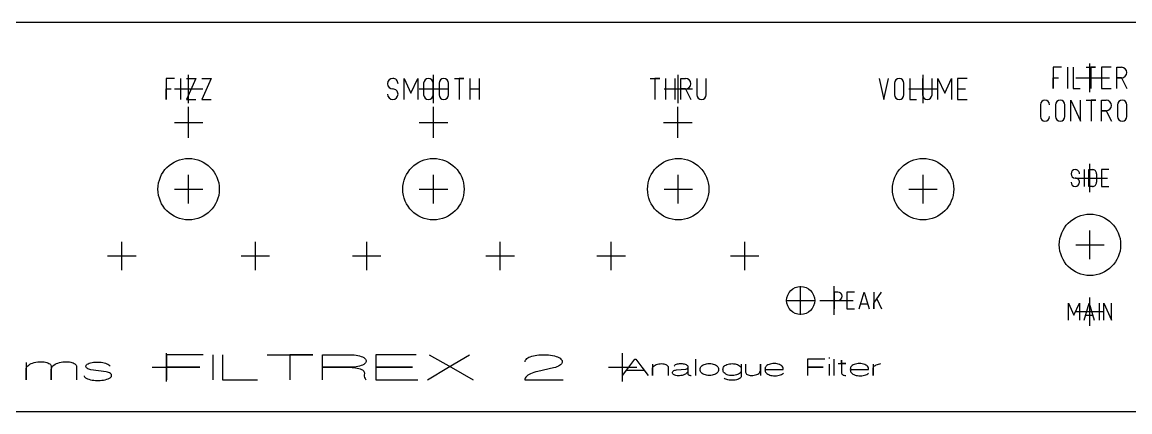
# Model space of a CAD drawing. Header units: inches. Extents: x -0.1 to 19, y -0.1 to 1.8.
# Drawn here: x 4.652 to 9.629, y 0 to 1.75 of the extents above; entities that cross this region are included whole.
import ezdxf

# ---------------------------------------------------------------- set-up
doc = ezdxf.new("R2010")
doc.units = ezdxf.units.IN
doc.header["$MEASUREMENT"] = 0
for name, color, linetype in [('Contour', 7, 'CONTINUOUS'), ('Engraving', 7, 'CONTINUOUS'), ('Reference_points', 1, 'CONTINUOUS')]:
    doc.layers.add(name, color=color, linetype=linetype)

msp = doc.modelspace()

# ---------------------------------------------------------------- linework, layer by layer
at = {"layer": 'Contour', "color": 7, "linetype": 'CONTINUOUS'}
for p, q in [((0.03941, 1.75), (18.96059, 1.75)), ((18.96059, 0), (0.03941, 0))]:
    msp.add_line(p, q, dxfattribs=at)
for centre, radius in [((5.4, 1), 0.1378), ((6.5, 1), 0.1378), ((7.6, 1), 0.1378), ((8.7, 1), 0.1378), ((9.45, 0.75), 0.1378), ((8.15, 0.5), 0.06299)]:
    msp.add_circle(centre, radius, dxfattribs=at)
at = {"layer": 'Engraving', "color": 142, "linetype": 'CONTINUOUS'}
for p, q in [((9.32244, 1.54724), (9.28465, 1.54724)), ((9.28465, 1.54724), (9.28465, 1.45276)), ((9.34921, 1.54724), (9.34921, 1.45276)), ((9.3752, 1.54724), (9.3752, 1.45276)), ((9.43268, 1.54724), (9.4752, 1.54724)), ((9.4752, 1.54724), (9.45394, 1.54724)), ((9.45394, 1.54724), (9.45394, 1.45276)), ((9.54449, 1.54724), (9.50197, 1.54724)), ((9.50197, 1.54724), (9.50197, 1.45276)), ((9.57047, 1.45276), (9.57047, 1.54724)), ((9.57047, 1.54724), (9.59173, 1.54724)), ((9.28465, 1.45276), (9.28465, 1.5)), ((9.28465, 1.5), (9.30827, 1.5)), ((9.50197, 1.5), (9.5374, 1.5)), ((9.59173, 1.5), (9.57047, 1.5)), ((9.57047, 1.5), (9.59173, 1.5)), ((9.59173, 1.5), (9.61535, 1.45276)), ((9.3752, 1.45276), (9.40591, 1.45276)), ((9.50197, 1.45276), (9.54449, 1.45276)), ((9.36417, 1.3052), (9.36417, 1.39969)), ((9.36417, 1.39969), (9.40669, 1.3052)), ((9.40669, 1.3052), (9.40669, 1.39969)), ((9.43346, 1.39969), (9.47598, 1.39969)), ((9.47598, 1.39969), (9.45472, 1.39969)), ((9.45472, 1.39969), (9.45472, 1.3052)), ((9.50197, 1.3052), (9.50197, 1.39969)), ((9.50197, 1.39969), (9.52323, 1.39969)), ((9.22717, 1.37921), (9.22717, 1.32567)), ((9.29488, 1.37843), (9.29488, 1.32646)), ((9.3374, 1.32646), (9.3374, 1.37843)), ((9.52323, 1.35244), (9.50197, 1.35244)), ((9.50197, 1.35244), (9.52323, 1.35244)), ((9.52323, 1.35244), (9.54685, 1.3052)), ((9.57362, 1.37843), (9.57362, 1.32646)), ((9.61614, 1.32646), (9.61614, 1.37843)), ((9.42417, 1.0878), (9.42417, 1.0122)), ((9.44559, 1.0122), (9.44559, 1.0878)), ((9.44559, 1.0878), (9.46071, 1.0878)), ((9.47961, 1.0689), (9.47961, 1.0311)), ((9.53504, 1.0878), (9.50102, 1.0878)), ((9.50102, 1.0878), (9.50102, 1.0122)), ((9.50102, 1.05), (9.52937, 1.05)), ((9.46071, 1.0122), (9.44559, 1.0122)), ((9.50102, 1.0122), (9.53504, 1.0122)), ((9.35362, 0.4122), (9.35362, 0.4878)), ((9.35362, 0.4878), (9.37819, 0.43488)), ((9.37819, 0.43488), (9.40276, 0.4878)), ((9.40276, 0.4878), (9.40276, 0.4122)), ((9.42417, 0.4122), (9.44685, 0.4878)), ((9.44685, 0.4878), (9.46953, 0.4122)), ((9.49094, 0.4878), (9.49094, 0.4122)), ((9.51236, 0.4122), (9.51236, 0.4878)), ((9.51236, 0.4878), (9.54638, 0.4122)), ((9.54638, 0.4122), (9.54638, 0.4878)), ((9.43173, 0.43488), (9.46197, 0.43488)), ((5.46535, 0.25669), (5.3, 0.25669)), ((5.3, 0.25669), (5.3, 0.2)), ((5.50866, 0.25669), (5.50866, 0.2)), ((5.55197, 0.25669), (5.55197, 0.2)), ((5.75276, 0.25669), (5.95748, 0.25669)), ((5.95748, 0.25669), (5.85512, 0.25669)), ((5.85512, 0.25669), (5.85512, 0.2)), ((6.00079, 0.2), (6.00079, 0.25669)), ((6.00079, 0.25669), (6.12677, 0.25669)), ((6.12677, 0.25669), (6.13565, 0.25647)), ((6.13565, 0.25647), (6.1444, 0.2558)), ((6.1444, 0.2558), (6.15286, 0.2547)), ((6.15286, 0.2547), (6.16091, 0.25319)), ((6.16091, 0.25319), (6.16843, 0.25128)), ((6.16843, 0.25128), (6.17528, 0.24901)), ((6.17528, 0.24901), (6.18137, 0.24642)), ((6.42205, 0.25669), (6.24094, 0.25669)), ((6.24094, 0.25669), (6.24094, 0.2)), ((6.4811, 0.25669), (6.57953, 0.2)), ((6.56772, 0.2), (6.6622, 0.25669)), ((6.93514, 0.24752), (6.94174, 0.24987)), ((6.94174, 0.24987), (6.94896, 0.25192)), ((6.94896, 0.25192), (6.95671, 0.25362)), ((6.95671, 0.25362), (6.96488, 0.25497)), ((6.96488, 0.25497), (6.97339, 0.25593)), ((6.97339, 0.25593), (6.98211, 0.25651)), ((6.98211, 0.25651), (6.99094, 0.25669)), ((6.99094, 0.25669), (6.99882, 0.25669)), ((6.99882, 0.25669), (7.00822, 0.2565)), ((7.00822, 0.2565), (7.0175, 0.25585)), ((7.0175, 0.25585), (7.02653, 0.25478)), ((7.02653, 0.25478), (7.03517, 0.25328)), ((7.03517, 0.25328), (7.04331, 0.25139)), ((7.04331, 0.25139), (7.05084, 0.24912)), ((7.05084, 0.24912), (7.05763, 0.24651)), ((5.3, 0.2), (5.44961, 0.2)), ((5.44961, 0.2), (5.3, 0.2)), ((5.3, 0.2), (5.3, 0.14331)), ((5.50866, 0.2), (5.50866, 0.14331)), ((5.55197, 0.2), (5.55197, 0.14331)), ((5.85512, 0.2), (5.85512, 0.14331)), ((6.00079, 0.14331), (6.00079, 0.2)), ((6.12677, 0.2), (6.00079, 0.2)), ((6.00079, 0.2), (6.12677, 0.2)), ((6.13565, 0.20022), (6.12677, 0.2)), ((6.12677, 0.2), (6.13483, 0.1998)), ((6.13483, 0.1998), (6.14275, 0.19918)), ((6.1444, 0.20089), (6.13565, 0.20022)), ((6.14275, 0.19918), (6.15042, 0.19817)), ((6.15286, 0.20199), (6.1444, 0.20089)), ((6.16091, 0.20351), (6.15286, 0.20199)), ((6.16843, 0.20541), (6.16091, 0.20351)), ((6.17528, 0.20768), (6.16843, 0.20541)), ((6.18137, 0.21028), (6.17528, 0.20768)), ((6.18137, 0.24642), (6.18661, 0.24354)), ((6.18661, 0.21316), (6.18137, 0.21028)), ((6.18661, 0.24354), (6.19089, 0.24042)), ((6.19089, 0.21628), (6.18661, 0.21316)), ((6.19089, 0.24042), (6.19417, 0.23711)), ((6.19417, 0.21959), (6.19089, 0.21628)), ((6.19417, 0.23711), (6.19638, 0.23366)), ((6.19638, 0.22303), (6.19417, 0.21959)), ((6.19638, 0.23366), (6.1975, 0.23013)), ((6.1975, 0.22657), (6.19638, 0.22303)), ((6.1975, 0.23013), (6.1975, 0.22657)), ((6.24094, 0.2), (6.4063, 0.2)), ((6.4063, 0.2), (6.24094, 0.2)), ((6.24094, 0.2), (6.24094, 0.14331)), ((6.47323, 0.14331), (6.56772, 0.2)), ((6.57953, 0.2), (6.67795, 0.14331)), ((6.9122, 0.2252), (6.91266, 0.22873)), ((6.91266, 0.22873), (6.9141, 0.23222)), ((6.9141, 0.23222), (6.91652, 0.23562)), ((6.91652, 0.23562), (6.91988, 0.23889)), ((6.91988, 0.23889), (6.92415, 0.24199)), ((6.92415, 0.24199), (6.92925, 0.24488)), ((6.92925, 0.24488), (6.93514, 0.24752)), ((7.04794, 0.19976), (7.04016, 0.19764)), ((7.05504, 0.20224), (7.04794, 0.19976)), ((7.06135, 0.20503), (7.05504, 0.20224)), ((7.05763, 0.24651), (7.06362, 0.2436)), ((7.0668, 0.2081), (7.06135, 0.20503)), ((7.06362, 0.2436), (7.06869, 0.24043)), ((7.07129, 0.21141), (7.0668, 0.2081)), ((7.06869, 0.24043), (7.0728, 0.23704)), ((7.07478, 0.21491), (7.07129, 0.21141)), ((7.0728, 0.23704), (7.07587, 0.23348)), ((7.07721, 0.21855), (7.07478, 0.21491)), ((7.07587, 0.23348), (7.07787, 0.2298)), ((7.07854, 0.22228), (7.07721, 0.21855)), ((7.07787, 0.2298), (7.07876, 0.22605)), ((7.07876, 0.22605), (7.07854, 0.22228)), ((6.15042, 0.19817), (6.1577, 0.19677)), ((6.1577, 0.19677), (6.16448, 0.19502)), ((6.16448, 0.19502), (6.17064, 0.19293)), ((6.17064, 0.19293), (6.17609, 0.19055)), ((6.17609, 0.19055), (6.18073, 0.18791)), ((6.18073, 0.18791), (6.18449, 0.18505)), ((6.18449, 0.18505), (6.18732, 0.18203)), ((6.18732, 0.18203), (6.18915, 0.17888)), ((6.18976, 0.17244), (6.18892, 0.16658)), ((6.18892, 0.16658), (6.1891, 0.1607)), ((6.1891, 0.1607), (6.19028, 0.15485)), ((6.18915, 0.17888), (6.18997, 0.17567)), ((6.18997, 0.17567), (6.18976, 0.17244)), ((6.19028, 0.15485), (6.19248, 0.14904)), ((6.91259, 0.15188), (6.91089, 0.14762)), ((6.91532, 0.15605), (6.91259, 0.15188)), ((6.91906, 0.1601), (6.91532, 0.15605)), ((6.92377, 0.16399), (6.91906, 0.1601)), ((6.9294, 0.16767), (6.92377, 0.16399)), ((6.93591, 0.17111), (6.9294, 0.16767)), ((6.94322, 0.17428), (6.93591, 0.17111)), ((6.95128, 0.17715), (6.94322, 0.17428)), ((6.95999, 0.1797), (6.95128, 0.17715)), ((6.96929, 0.18189), (6.95999, 0.1797)), ((7.04016, 0.19764), (6.96929, 0.18189)), ((5.55197, 0.14331), (5.70945, 0.14331)), ((6.19248, 0.14904), (6.19567, 0.14331)), ((6.24094, 0.14331), (6.42992, 0.14331)), ((6.91089, 0.14762), (6.91024, 0.14331)), ((6.91024, 0.14331), (7.08346, 0.14331))]:
    msp.add_line(p, q, dxfattribs=at)
at = {"layer": 'Engraving', "color": 7, "linetype": 'CONTINUOUS'}
for p, q in [((5.33622, 1.49724), (5.29843, 1.49724)), ((5.29843, 1.49724), (5.29843, 1.40276)), ((5.36299, 1.49724), (5.36299, 1.40276)), ((5.38976, 1.49724), (5.43228, 1.49724)), ((5.43228, 1.49724), (5.38976, 1.40276)), ((5.45906, 1.49724), (5.50157, 1.49724)), ((5.50157, 1.49724), (5.45906, 1.40276)), ((6.36772, 1.40276), (6.36772, 1.49724)), ((6.36772, 1.49724), (6.39843, 1.4311)), ((6.39843, 1.4311), (6.42913, 1.49724)), ((6.42913, 1.49724), (6.42913, 1.40276)), ((6.59449, 1.49724), (6.63701, 1.49724)), ((6.63701, 1.49724), (6.61575, 1.49724)), ((6.61575, 1.49724), (6.61575, 1.40276)), ((6.66378, 1.49724), (6.66378, 1.40276)), ((6.7063, 1.40276), (6.7063, 1.49724)), ((7.47402, 1.49724), (7.51654, 1.49724)), ((7.51654, 1.49724), (7.49528, 1.49724)), ((7.49528, 1.49724), (7.49528, 1.40276)), ((7.54331, 1.49724), (7.54331, 1.40276)), ((7.58583, 1.40276), (7.58583, 1.49724)), ((7.61181, 1.40276), (7.61181, 1.49724)), ((7.61181, 1.49724), (7.63307, 1.49724)), ((7.68346, 1.49724), (7.68346, 1.42402)), ((7.72598, 1.42402), (7.72598, 1.49724)), ((8.50236, 1.49724), (8.52362, 1.40276)), ((8.52362, 1.40276), (8.54488, 1.49724)), ((8.64016, 1.49724), (8.64016, 1.40276)), ((8.69764, 1.49724), (8.69764, 1.42402)), ((8.74016, 1.42402), (8.74016, 1.49724)), ((8.76693, 1.40276), (8.76693, 1.49724)), ((8.76693, 1.49724), (8.79764, 1.4311)), ((8.79764, 1.4311), (8.82835, 1.49724)), ((8.82835, 1.49724), (8.82835, 1.40276)), ((8.89764, 1.49724), (8.85512, 1.49724)), ((8.85512, 1.49724), (8.85512, 1.40276)), ((5.29843, 1.40276), (5.29843, 1.45)), ((5.29843, 1.45), (5.32205, 1.45)), ((6.45591, 1.47598), (6.45591, 1.42402)), ((6.49843, 1.42402), (6.49843, 1.47598)), ((6.5252, 1.47598), (6.5252, 1.42402)), ((6.56772, 1.42402), (6.56772, 1.47598)), ((6.66378, 1.45), (6.7063, 1.45)), ((7.54331, 1.45), (7.58583, 1.45)), ((7.63307, 1.45), (7.61181, 1.45)), ((7.61181, 1.45), (7.63307, 1.45)), ((7.63307, 1.45), (7.65669, 1.40276)), ((8.57165, 1.47598), (8.57165, 1.42402)), ((8.61417, 1.42402), (8.61417, 1.47598)), ((8.85512, 1.45), (8.89055, 1.45)), ((5.38976, 1.40276), (5.43228, 1.40276)), ((5.45906, 1.40276), (5.50157, 1.40276)), ((8.64016, 1.40276), (8.67087, 1.40276)), ((8.85512, 1.40276), (8.89764, 1.40276)), ((5.4, 1.23055), (5.4, 1.36945)), ((6.5, 1.23055), (6.5, 1.36945)), ((7.59843, 1.23055), (7.59843, 1.36945)), ((5.06693, 0.7), (5.13307, 0.7)), ((5.66693, 0.7), (5.73307, 0.7)), ((5.7, 0.66693), (5.7, 0.73307)), ((6.16693, 0.7), (6.23307, 0.7)), ((6.76693, 0.7), (6.83307, 0.7)), ((6.8, 0.66693), (6.8, 0.73307)), ((7.26535, 0.7), (7.3315, 0.7)), ((7.86535, 0.7), (7.9315, 0.7)), ((7.89843, 0.66693), (7.89843, 0.73307)), ((8.31701, 0.5378), (8.3, 0.5378)), ((8.3, 0.5378), (8.3, 0.4622)), ((8.3, 0.5), (8.31701, 0.5)), ((8.39134, 0.5378), (8.35732, 0.5378)), ((8.35732, 0.5378), (8.35732, 0.4622)), ((8.35732, 0.5), (8.38567, 0.5)), ((8.41276, 0.4622), (8.43543, 0.5378)), ((8.43543, 0.5378), (8.45811, 0.4622)), ((8.47953, 0.5378), (8.47953, 0.4622)), ((8.47953, 0.48866), (8.51354, 0.5378)), ((8.49276, 0.50756), (8.51354, 0.4622)), ((8.35732, 0.4622), (8.39134, 0.4622)), ((8.42031, 0.48488), (8.45055, 0.48488)), ((8.47953, 0.4622), (8.47953, 0.48866)), ((7.35, 0.16315), (7.37764, 0.2)), ((7.37764, 0.2), (7.40528, 0.23685)), ((7.40528, 0.23685), (7.40896, 0.23685)), ((7.40896, 0.23685), (7.4366, 0.2)), ((7.4366, 0.2), (7.46424, 0.16315)), ((7.4845, 0.21433), (7.4845, 0.16315)), ((7.48497, 0.19739), (7.48644, 0.20083)), ((7.48644, 0.20083), (7.48886, 0.2041)), ((7.48886, 0.2041), (7.49218, 0.20712)), ((7.49218, 0.20712), (7.49631, 0.20982)), ((7.49631, 0.20982), (7.50116, 0.21211)), ((7.50116, 0.21211), (7.5066, 0.21396)), ((7.5066, 0.21396), (7.51249, 0.2153)), ((7.51249, 0.2153), (7.51869, 0.21612)), ((7.51869, 0.21612), (7.52504, 0.21638)), ((7.52504, 0.21638), (7.53017, 0.21614)), ((7.53017, 0.21614), (7.53514, 0.21541)), ((7.53514, 0.21541), (7.53981, 0.21421)), ((7.53981, 0.21421), (7.54403, 0.21257)), ((7.54403, 0.21257), (7.54767, 0.21055)), ((7.54767, 0.21055), (7.55062, 0.20821)), ((7.55062, 0.20821), (7.55278, 0.20561)), ((7.55278, 0.20561), (7.5541, 0.20285)), ((7.5541, 0.20285), (7.55452, 0.2)), ((7.55452, 0.2), (7.55452, 0.16315)), ((7.58124, 0.20461), (7.58264, 0.2073)), ((7.58264, 0.2073), (7.58495, 0.20979)), ((7.58495, 0.20979), (7.58808, 0.21198)), ((7.58808, 0.21198), (7.59192, 0.2138)), ((7.59192, 0.2138), (7.59632, 0.21517)), ((7.59632, 0.21517), (7.60111, 0.21604)), ((7.60111, 0.21604), (7.60611, 0.21638)), ((7.60611, 0.21638), (7.61717, 0.21638)), ((7.61717, 0.21638), (7.62221, 0.21612)), ((7.62221, 0.21612), (7.62706, 0.21531)), ((7.62706, 0.21531), (7.63153, 0.21399)), ((7.63153, 0.21399), (7.63545, 0.2122)), ((7.63545, 0.2122), (7.63866, 0.21003)), ((7.63866, 0.21003), (7.64103, 0.20754)), ((7.64103, 0.20754), (7.64249, 0.20485)), ((7.64249, 0.20485), (7.64296, 0.20205)), ((7.64296, 0.20205), (7.64296, 0.18157)), ((7.67797, 0.23685), (7.67797, 0.2)), ((7.67797, 0.2), (7.67797, 0.16315)), ((7.70008, 0.19846), (7.7017, 0.20178)), ((7.7017, 0.20178), (7.70422, 0.20492)), ((7.70422, 0.20492), (7.70758, 0.20781)), ((7.70758, 0.20781), (7.71168, 0.21038)), ((7.71168, 0.21038), (7.71645, 0.21257)), ((7.71645, 0.21257), (7.72177, 0.21433)), ((7.72177, 0.21433), (7.7275, 0.21561)), ((7.7275, 0.21561), (7.73353, 0.2164)), ((7.73353, 0.2164), (7.73969, 0.21666)), ((7.73969, 0.21666), (7.74586, 0.2164)), ((7.74586, 0.2164), (7.75188, 0.21561)), ((7.75188, 0.21561), (7.75762, 0.21433)), ((7.75762, 0.21433), (7.76293, 0.21257)), ((7.76293, 0.21257), (7.7677, 0.21038)), ((7.7677, 0.21038), (7.77181, 0.20781)), ((7.77181, 0.20781), (7.77516, 0.20492)), ((7.77516, 0.20492), (7.77768, 0.20178)), ((7.77768, 0.20178), (7.77931, 0.19846)), ((7.80234, 0.19795), (7.80396, 0.20133)), ((7.80396, 0.20133), (7.8065, 0.20453)), ((7.8065, 0.20453), (7.8099, 0.20747)), ((7.8099, 0.20747), (7.81408, 0.21008)), ((7.81408, 0.21008), (7.81895, 0.21229)), ((7.81895, 0.21229), (7.82437, 0.21406)), ((7.82437, 0.21406), (7.83022, 0.21535)), ((7.83022, 0.21535), (7.83636, 0.21611)), ((7.83636, 0.21611), (7.84264, 0.21633)), ((7.84264, 0.21633), (7.8489, 0.21601)), ((7.8489, 0.21601), (7.855, 0.21516)), ((7.855, 0.21516), (7.86078, 0.21379)), ((7.86078, 0.21379), (7.86612, 0.21193)), ((7.86612, 0.21193), (7.87087, 0.20964)), ((7.87087, 0.20964), (7.87492, 0.20697)), ((7.87492, 0.20697), (7.87818, 0.20398)), ((7.87818, 0.20398), (7.88056, 0.20074)), ((7.88056, 0.20074), (7.88201, 0.19734)), ((7.88249, 0.21433), (7.88249, 0.18567)), ((7.90276, 0.21433), (7.90276, 0.17748)), ((7.96909, 0.18567), (7.96909, 0.21433)), ((7.96909, 0.21433), (7.96909, 0.16315)), ((7.99281, 0.20184), (7.9912, 0.19846)), ((7.99536, 0.20504), (7.99281, 0.20184)), ((7.99876, 0.20798), (7.99536, 0.20504)), ((8.00294, 0.21059), (7.99876, 0.20798)), ((8.0078, 0.2128), (8.00294, 0.21059)), ((8.01323, 0.21458), (8.0078, 0.2128)), ((8.01908, 0.21586), (8.01323, 0.21458)), ((8.02522, 0.21662), (8.01908, 0.21586)), ((8.03149, 0.21684), (8.02522, 0.21662)), ((8.03776, 0.21652), (8.03149, 0.21684)), ((8.04386, 0.21567), (8.03776, 0.21652)), ((8.04964, 0.2143), (8.04386, 0.21567)), ((8.05497, 0.21244), (8.04964, 0.2143)), ((8.05972, 0.21015), (8.05497, 0.21244)), ((8.06378, 0.20748), (8.05972, 0.21015)), ((8.06703, 0.20449), (8.06378, 0.20748)), ((8.06942, 0.20126), (8.06703, 0.20449)), ((8.07086, 0.19785), (8.06942, 0.20126)), ((8.25836, 0.23685), (8.18098, 0.23685)), ((8.18098, 0.23685), (8.18098, 0.2)), ((8.18098, 0.2), (8.25099, 0.2)), ((8.25099, 0.2), (8.18098, 0.2)), ((8.18098, 0.2), (8.18098, 0.16315)), ((8.27863, 0.2435), (8.27863, 0.23941)), ((8.27863, 0.21433), (8.27863, 0.16315)), ((8.2989, 0.23685), (8.2989, 0.2)), ((8.2989, 0.2), (8.2989, 0.16315)), ((8.31917, 0.21638), (8.35233, 0.21638)), ((8.33391, 0.21638), (8.33391, 0.23276)), ((8.33391, 0.23276), (8.33391, 0.17339)), ((8.35233, 0.21638), (8.33391, 0.21638)), ((8.37606, 0.20184), (8.37444, 0.19846)), ((8.3786, 0.20504), (8.37606, 0.20184)), ((8.382, 0.20798), (8.3786, 0.20504)), ((8.38619, 0.21059), (8.382, 0.20798)), ((8.39105, 0.2128), (8.38619, 0.21059)), ((8.39647, 0.21458), (8.39105, 0.2128)), ((8.40232, 0.21586), (8.39647, 0.21458)), ((8.40846, 0.21662), (8.40232, 0.21586)), ((8.41474, 0.21684), (8.40846, 0.21662)), ((8.421, 0.21652), (8.41474, 0.21684)), ((8.4271, 0.21567), (8.421, 0.21652)), ((8.43289, 0.2143), (8.4271, 0.21567)), ((8.43822, 0.21244), (8.43289, 0.2143)), ((8.44297, 0.21015), (8.43822, 0.21244)), ((8.44702, 0.20748), (8.44297, 0.21015)), ((8.45028, 0.20449), (8.44702, 0.20748)), ((8.45266, 0.20126), (8.45028, 0.20449)), ((8.45411, 0.19785), (8.45266, 0.20126)), ((8.47578, 0.21433), (8.47578, 0.16315)), ((8.47621, 0.19709), (8.47746, 0.20025)), ((8.47746, 0.20025), (8.4795, 0.20328)), ((8.4795, 0.20328), (8.4823, 0.20612)), ((8.4823, 0.20612), (8.48578, 0.20872)), ((8.48578, 0.20872), (8.48989, 0.21101)), ((8.48989, 0.21101), (8.49455, 0.21296)), ((8.49455, 0.21296), (8.49965, 0.21452)), ((8.49965, 0.21452), (8.5051, 0.21567)), ((8.5051, 0.21567), (8.51079, 0.21638)), ((7.36843, 0.18772), (7.44581, 0.18772)), ((7.4845, 0.19386), (7.48497, 0.19739)), ((7.4845, 0.16315), (7.4845, 0.19386)), ((7.57387, 0.17594), (7.57426, 0.17842)), ((7.57434, 0.17314), (7.57387, 0.17594)), ((7.57426, 0.17842), (7.57553, 0.1808)), ((7.57579, 0.17045), (7.57434, 0.17314)), ((7.57553, 0.1808), (7.57764, 0.18299)), ((7.57817, 0.16797), (7.57579, 0.17045)), ((7.57764, 0.18299), (7.58051, 0.18489)), ((7.58138, 0.16579), (7.57817, 0.16797)), ((7.58051, 0.18489), (7.584, 0.18644)), ((7.5853, 0.16401), (7.58138, 0.16579)), ((7.584, 0.18644), (7.58798, 0.18757)), ((7.58977, 0.16268), (7.5853, 0.16401)), ((7.58798, 0.18757), (7.59229, 0.18823)), ((7.59462, 0.16188), (7.58977, 0.16268)), ((7.59229, 0.18823), (7.63375, 0.19232)), ((7.59966, 0.16161), (7.59462, 0.16188)), ((7.60572, 0.16188), (7.59966, 0.16161)), ((7.61166, 0.16261), (7.60572, 0.16188)), ((7.61737, 0.16377), (7.61166, 0.16261)), ((7.62274, 0.16536), (7.61737, 0.16377)), ((7.62768, 0.16733), (7.62274, 0.16536)), ((7.63208, 0.16966), (7.62768, 0.16733)), ((7.63588, 0.1723), (7.63208, 0.16966)), ((7.63375, 0.19232), (7.63689, 0.19284)), ((7.63899, 0.1752), (7.63588, 0.1723)), ((7.63689, 0.19284), (7.63963, 0.19384)), ((7.64137, 0.17831), (7.63899, 0.1752)), ((7.63963, 0.19384), (7.64171, 0.19525)), ((7.64296, 0.18157), (7.64137, 0.17831)), ((7.64171, 0.19525), (7.64296, 0.19693)), ((7.64296, 0.19693), (7.64296, 0.17134)), ((7.64296, 0.17134), (7.64332, 0.16951)), ((7.64332, 0.16951), (7.6444, 0.16778)), ((7.6444, 0.16778), (7.64615, 0.16622)), ((7.64615, 0.16622), (7.64849, 0.16492)), ((7.64849, 0.16492), (7.65129, 0.16395)), ((7.65129, 0.16395), (7.65441, 0.16335)), ((7.65441, 0.16335), (7.6577, 0.16315)), ((7.69864, 0.19002), (7.699, 0.19426)), ((7.699, 0.18578), (7.69864, 0.19002)), ((7.699, 0.19426), (7.70008, 0.19846)), ((7.70008, 0.18157), (7.699, 0.18578)), ((7.7017, 0.17826), (7.70008, 0.18157)), ((7.70422, 0.17512), (7.7017, 0.17826)), ((7.70758, 0.17223), (7.70422, 0.17512)), ((7.71168, 0.16966), (7.70758, 0.17223)), ((7.71645, 0.16747), (7.71168, 0.16966)), ((7.72177, 0.16571), (7.71645, 0.16747)), ((7.7275, 0.16443), (7.72177, 0.16571)), ((7.73353, 0.16364), (7.7275, 0.16443)), ((7.73969, 0.16338), (7.73353, 0.16364)), ((7.74586, 0.16364), (7.73969, 0.16338)), ((7.75188, 0.16443), (7.74586, 0.16364)), ((7.75762, 0.16571), (7.75188, 0.16443)), ((7.76293, 0.16747), (7.75762, 0.16571)), ((7.7677, 0.16966), (7.76293, 0.16747)), ((7.77181, 0.17223), (7.7677, 0.16966)), ((7.77516, 0.17512), (7.77181, 0.17223)), ((7.77768, 0.17826), (7.77516, 0.17512)), ((7.77931, 0.18157), (7.77768, 0.17826)), ((7.77931, 0.19846), (7.78038, 0.19426)), ((7.78038, 0.18578), (7.77931, 0.18157)), ((7.78038, 0.19426), (7.78074, 0.19002)), ((7.78074, 0.19002), (7.78038, 0.18578)), ((7.8009, 0.18951), (7.80126, 0.19375)), ((7.80126, 0.18527), (7.8009, 0.18951)), ((7.80126, 0.19375), (7.80234, 0.19795)), ((7.80234, 0.18106), (7.80126, 0.18527)), ((7.80403, 0.17769), (7.80234, 0.18106)), ((7.80664, 0.17451), (7.80403, 0.17769)), ((7.80926, 0.14886), (7.80602, 0.15138)), ((7.8101, 0.17159), (7.80664, 0.17451)), ((7.81435, 0.169), (7.8101, 0.17159)), ((7.81926, 0.16681), (7.81435, 0.169)), ((7.82472, 0.16507), (7.81926, 0.16681)), ((7.83061, 0.16383), (7.82472, 0.16507)), ((7.83677, 0.1631), (7.83061, 0.16383)), ((7.84306, 0.16292), (7.83677, 0.1631)), ((7.84932, 0.16328), (7.84306, 0.16292)), ((7.85541, 0.16417), (7.84932, 0.16328)), ((7.86117, 0.16558), (7.85541, 0.16417)), ((7.86647, 0.16747), (7.86117, 0.16558)), ((7.87118, 0.1698), (7.86647, 0.16747)), ((7.87518, 0.1725), (7.87118, 0.1698)), ((7.87835, 0.15186), (7.87514, 0.1492)), ((7.87838, 0.17551), (7.87518, 0.1725)), ((7.88069, 0.15479), (7.87835, 0.15186)), ((7.8807, 0.17876), (7.87838, 0.17551)), ((7.88208, 0.1579), (7.88069, 0.15479)), ((7.88208, 0.18218), (7.8807, 0.17876)), ((7.88201, 0.19734), (7.88249, 0.19386)), ((7.88249, 0.18567), (7.88208, 0.18218)), ((7.88249, 0.1611), (7.88208, 0.1579)), ((7.88249, 0.19386), (7.88249, 0.1611)), ((7.90276, 0.17748), (7.90323, 0.17468)), ((7.90323, 0.17468), (7.90468, 0.17198)), ((7.90468, 0.17198), (7.90706, 0.1695)), ((7.90706, 0.1695), (7.91027, 0.16732)), ((7.91027, 0.16732), (7.91419, 0.16554)), ((7.91419, 0.16554), (7.91866, 0.16422)), ((7.91866, 0.16422), (7.92351, 0.16341)), ((7.92351, 0.16341), (7.92855, 0.16315)), ((7.92855, 0.16315), (7.9349, 0.16341)), ((7.9349, 0.16341), (7.9411, 0.16422)), ((7.9411, 0.16422), (7.94699, 0.16557)), ((7.94699, 0.16557), (7.95243, 0.16741)), ((7.95243, 0.16741), (7.95728, 0.16971)), ((7.95728, 0.16971), (7.96141, 0.1724)), ((7.96141, 0.1724), (7.96473, 0.17542)), ((7.96473, 0.17542), (7.96715, 0.1787)), ((7.96715, 0.1787), (7.96862, 0.18214)), ((7.96862, 0.18214), (7.96909, 0.18567)), ((7.99012, 0.19426), (7.98976, 0.19002)), ((7.98976, 0.19002), (7.99012, 0.18578)), ((7.9912, 0.19846), (7.99012, 0.19426)), ((7.99012, 0.18578), (7.9912, 0.18157)), ((7.99028, 0.19028), (8.07135, 0.19028)), ((7.9912, 0.18157), (7.99272, 0.17829)), ((7.99272, 0.17829), (7.99505, 0.17516)), ((7.99505, 0.17516), (7.99814, 0.17224)), ((7.99814, 0.17224), (8.00193, 0.16958)), ((8.00193, 0.16958), (8.00634, 0.16724)), ((8.00634, 0.16724), (8.01129, 0.16526)), ((8.01129, 0.16526), (8.01669, 0.16368)), ((8.01669, 0.16368), (8.02244, 0.16254)), ((8.02244, 0.16254), (8.02841, 0.16184)), ((8.02841, 0.16184), (8.0345, 0.16161)), ((8.0345, 0.16161), (8.04093, 0.16188)), ((8.04093, 0.16188), (8.04723, 0.16267)), ((8.04723, 0.16267), (8.05326, 0.16395)), ((8.05326, 0.16395), (8.05889, 0.16571)), ((8.05889, 0.16571), (8.06401, 0.1679)), ((8.06401, 0.1679), (8.0685, 0.17047)), ((8.0685, 0.17047), (8.07227, 0.17339)), ((8.07135, 0.19437), (8.07086, 0.19785)), ((8.07135, 0.19028), (8.07135, 0.19437)), ((8.33391, 0.17339), (8.33435, 0.1711)), ((8.33435, 0.1711), (8.3357, 0.16893)), ((8.3357, 0.16893), (8.3379, 0.16699)), ((8.3379, 0.16699), (8.34082, 0.16537)), ((8.34082, 0.16537), (8.34432, 0.16415)), ((8.34432, 0.16415), (8.34822, 0.1634)), ((8.34822, 0.1634), (8.35233, 0.16315)), ((8.37336, 0.19426), (8.373, 0.19002)), ((8.373, 0.19002), (8.37336, 0.18578)), ((8.37444, 0.19846), (8.37336, 0.19426)), ((8.37336, 0.18578), (8.37444, 0.18157)), ((8.37352, 0.19028), (8.45459, 0.19028)), ((8.37444, 0.18157), (8.37597, 0.17829)), ((8.37597, 0.17829), (8.3783, 0.17516)), ((8.3783, 0.17516), (8.38138, 0.17224)), ((8.38138, 0.17224), (8.38517, 0.16958)), ((8.38517, 0.16958), (8.38958, 0.16724)), ((8.38958, 0.16724), (8.39454, 0.16526)), ((8.39454, 0.16526), (8.39994, 0.16368)), ((8.39994, 0.16368), (8.40568, 0.16254)), ((8.40568, 0.16254), (8.41165, 0.16184)), ((8.41165, 0.16184), (8.41774, 0.16161)), ((8.41774, 0.16161), (8.42418, 0.16188)), ((8.42418, 0.16188), (8.43048, 0.16267)), ((8.43048, 0.16267), (8.43651, 0.16395)), ((8.43651, 0.16395), (8.44214, 0.16571)), ((8.44214, 0.16571), (8.44725, 0.1679)), ((8.44725, 0.1679), (8.45174, 0.17047)), ((8.45174, 0.17047), (8.45551, 0.17339)), ((8.45459, 0.19437), (8.45411, 0.19785)), ((8.45459, 0.19028), (8.45459, 0.19437)), ((8.47578, 0.19386), (8.47621, 0.19709)), ((8.47578, 0.16315), (8.47578, 0.19386)), ((7.81321, 0.14667), (7.80926, 0.14886)), ((7.81776, 0.14488), (7.81321, 0.14667)), ((7.82278, 0.14354), (7.81776, 0.14488)), ((7.82813, 0.14268), (7.82278, 0.14354)), ((7.83501, 0.14213), (7.82813, 0.14268)), ((7.84195, 0.14195), (7.83501, 0.14213)), ((7.84889, 0.14213), (7.84195, 0.14195)), ((7.85577, 0.14268), (7.84889, 0.14213)), ((7.86131, 0.14358), (7.85577, 0.14268)), ((7.86648, 0.145), (7.86131, 0.14358)), ((7.87114, 0.14689), (7.86648, 0.145)), ((7.87514, 0.1492), (7.87114, 0.14689))]:
    msp.add_line(p, q, dxfattribs=at)
at = {"layer": 'Engraving', "color": 12, "linetype": 'CONTINUOUS'}
for p, q in [((4.66929, 0.22205), (4.66929, 0.14331)), ((4.67123, 0.19886), (4.6737, 0.20286)), ((4.6737, 0.20286), (4.67712, 0.20669)), ((4.67712, 0.20669), (4.68144, 0.21028)), ((4.68144, 0.21028), (4.68661, 0.21358)), ((4.68661, 0.21358), (4.69253, 0.21654)), ((4.69253, 0.21654), (4.69913, 0.21912)), ((4.69913, 0.21912), (4.70631, 0.22128)), ((4.70631, 0.22128), (4.71396, 0.22299)), ((4.71396, 0.22299), (4.72197, 0.22423)), ((4.72197, 0.22423), (4.73022, 0.22496)), ((4.73022, 0.22496), (4.73858, 0.2252)), ((4.73858, 0.2252), (4.74487, 0.22499)), ((4.74487, 0.22499), (4.75103, 0.22433)), ((4.75103, 0.22433), (4.75694, 0.22324)), ((4.75694, 0.22324), (4.76248, 0.22173)), ((4.76248, 0.22173), (4.76752, 0.21985)), ((4.76752, 0.21985), (4.77198, 0.21762)), ((4.77198, 0.21762), (4.77575, 0.2151)), ((4.77575, 0.2151), (4.77876, 0.21233)), ((4.77876, 0.21233), (4.78094, 0.20937)), ((4.78094, 0.20937), (4.78226, 0.20629)), ((4.78226, 0.20629), (4.78268, 0.20315)), ((4.78268, 0.20315), (4.78268, 0.14331)), ((4.78462, 0.19886), (4.78709, 0.20286)), ((4.78709, 0.20286), (4.79051, 0.20669)), ((4.79051, 0.20669), (4.79483, 0.21028)), ((4.79483, 0.21028), (4.79999, 0.21358)), ((4.79999, 0.21358), (4.80592, 0.21654)), ((4.80592, 0.21654), (4.81252, 0.21912)), ((4.81252, 0.21912), (4.8197, 0.22128)), ((4.8197, 0.22128), (4.82735, 0.22299)), ((4.82735, 0.22299), (4.83535, 0.22423)), ((4.83535, 0.22423), (4.8436, 0.22496)), ((4.8436, 0.22496), (4.85197, 0.2252)), ((4.85197, 0.2252), (4.85825, 0.22499)), ((4.85825, 0.22499), (4.86442, 0.22433)), ((4.86442, 0.22433), (4.87033, 0.22324)), ((4.87033, 0.22324), (4.87586, 0.22173)), ((4.87586, 0.22173), (4.88091, 0.21985)), ((4.88091, 0.21985), (4.88536, 0.21762)), ((4.88536, 0.21762), (4.88913, 0.2151)), ((4.88913, 0.2151), (4.89214, 0.21233)), ((4.89214, 0.21233), (4.89433, 0.20937)), ((4.89433, 0.20937), (4.89564, 0.20629)), ((4.89564, 0.20629), (4.89606, 0.20315)), ((4.89606, 0.20315), (4.89606, 0.14331)), ((4.93836, 0.2033), (4.9385, 0.20605)), ((4.93915, 0.20058), (4.93836, 0.2033)), ((4.9385, 0.20605), (4.93959, 0.20875)), ((4.94087, 0.19796), (4.93915, 0.20058)), ((4.93959, 0.20875), (4.94158, 0.21131)), ((4.94158, 0.21131), (4.94443, 0.21367)), ((4.94443, 0.21367), (4.94803, 0.21575)), ((4.94803, 0.21575), (4.95355, 0.21809)), ((4.95355, 0.21809), (4.95963, 0.22006)), ((4.95963, 0.22006), (4.96617, 0.22162)), ((4.96617, 0.22162), (4.97305, 0.22275)), ((4.97305, 0.22275), (4.98017, 0.22342)), ((4.98017, 0.22342), (4.9874, 0.22362)), ((4.9874, 0.22362), (4.9937, 0.22362)), ((4.9937, 0.22362), (5.00066, 0.22339)), ((5.00066, 0.22339), (5.00751, 0.22274)), ((5.00751, 0.22274), (5.01416, 0.22168)), ((5.01416, 0.22168), (5.02049, 0.22022)), ((5.02049, 0.22022), (5.02642, 0.21839)), ((5.02642, 0.21839), (5.03187, 0.21621)), ((5.03187, 0.21621), (5.03674, 0.21371)), ((5.03674, 0.21371), (5.04096, 0.21094)), ((5.04096, 0.21094), (5.04448, 0.20793)), ((5.04448, 0.20793), (5.04724, 0.20472)), ((4.66929, 0.19055), (4.66976, 0.19473)), ((4.66929, 0.14331), (4.66929, 0.19055)), ((4.66976, 0.19473), (4.67123, 0.19886)), ((4.78268, 0.19055), (4.78314, 0.19473)), ((4.78268, 0.14331), (4.78268, 0.19055)), ((4.78314, 0.19473), (4.78462, 0.19886)), ((4.93071, 0.1622), (4.93117, 0.15976)), ((4.93117, 0.15976), (4.93238, 0.15738)), ((4.93238, 0.15738), (4.93432, 0.15512)), ((4.93432, 0.15512), (4.93693, 0.15304)), ((4.93693, 0.15304), (4.94016, 0.15118)), ((4.94016, 0.15118), (4.94593, 0.1486)), ((4.94345, 0.19553), (4.94087, 0.19796)), ((4.94683, 0.19336), (4.94345, 0.19553)), ((4.9509, 0.19151), (4.94683, 0.19336)), ((4.95555, 0.19003), (4.9509, 0.19151)), ((4.96063, 0.18898), (4.95555, 0.19003)), ((5.02992, 0.17953), (4.96063, 0.18898)), ((5.03535, 0.17844), (5.02992, 0.17953)), ((5.04033, 0.17691), (5.03535, 0.17844)), ((5.03832, 0.1486), (5.04409, 0.15118)), ((5.04471, 0.17497), (5.04033, 0.17691)), ((5.04409, 0.15118), (5.04786, 0.15342)), ((5.04836, 0.17269), (5.04471, 0.17497)), ((5.04786, 0.15342), (5.05081, 0.15594)), ((5.05118, 0.17013), (5.04836, 0.17269)), ((5.05081, 0.15594), (5.05285, 0.15868)), ((5.05308, 0.16736), (5.05118, 0.17013)), ((5.05285, 0.15868), (5.05393, 0.16155)), ((5.054, 0.16448), (5.05308, 0.16736)), ((5.05393, 0.16155), (5.054, 0.16448)), ((4.94593, 0.1486), (4.95225, 0.14635)), ((4.95225, 0.14635), (4.95902, 0.14446)), ((4.95902, 0.14446), (4.96617, 0.14296)), ((4.96617, 0.14296), (4.97361, 0.14187)), ((4.97361, 0.14187), (4.98124, 0.14119)), ((4.98124, 0.14119), (4.98898, 0.14094)), ((4.98898, 0.14094), (4.99528, 0.14094)), ((4.99528, 0.14094), (5.00301, 0.14119)), ((5.00301, 0.14119), (5.01065, 0.14187)), ((5.01065, 0.14187), (5.01808, 0.14296)), ((5.01808, 0.14296), (5.02523, 0.14446)), ((5.02523, 0.14446), (5.03201, 0.14635)), ((5.03201, 0.14635), (5.03832, 0.1486))]:
    msp.add_line(p, q, dxfattribs=at)
at = {"layer": 'Engraving', "color": 142, "linetype": 'CONTINUOUS'}
for centre, radius, start, end in [((9.59173, 1.52362), 0.02362, -90, 90), ((9.24764, 1.37921), 0.02047, 0, 180), ((9.31614, 1.37843), 0.02126, 0, 180), ((9.52323, 1.37606), 0.02362, -90, 90), ((9.59488, 1.37843), 0.02126, 0, 180), ((9.24764, 1.32567), 0.02047, 180, 360), ((9.31614, 1.32646), 0.02126, 180, 360), ((9.59488, 1.32646), 0.02126, 180, 360), ((9.38386, 1.0689), 0.0189, 90, 270), ((9.38396, 1.069), 0.0188, -0.30378, 90.30378), ((9.38396, 1.0312), 0.0188, 359.69622, 450.30378), ((9.46081, 1.069), 0.0188, -0.30378, 90.30378), ((9.38386, 1.0311), 0.0189, 180, 360), ((9.46081, 1.031), 0.0188, -90.30378, 0.30378)]:
    msp.add_arc(centre, radius, start, end, dxfattribs=at)
at = {"layer": 'Engraving', "color": 7, "linetype": 'CONTINUOUS'}
for centre, radius, start, end in [((6.31732, 1.47362), 0.02362, 90, 270), ((6.31745, 1.47375), 0.0235, -0.30378, 90.30378), ((6.47717, 1.47598), 0.02126, 0, 180), ((6.54646, 1.47598), 0.02126, 0, 180), ((7.63307, 1.47362), 0.02362, -90, 90), ((8.59291, 1.47598), 0.02126, 0, 180), ((6.31745, 1.4265), 0.0235, 359.69622, 450.30378), ((6.31732, 1.42638), 0.02362, 180, 360), ((6.47717, 1.42402), 0.02126, 180, 360), ((6.54646, 1.42402), 0.02126, 180, 360), ((7.70472, 1.42402), 0.02126, 180, 360), ((8.59291, 1.42402), 0.02126, 180, 360), ((8.7189, 1.42402), 0.02126, 180, 360), ((8.31701, 0.5189), 0.0189, 270, 450)]:
    msp.add_arc(centre, radius, start, end, dxfattribs=at)
at = {"layer": 'Reference_points', "color": 1, "linetype": 'CONTINUOUS'}
for p, q in [((9.45, 1.43602), (9.45, 1.56398)), ((5.4, 1.38602), (5.4, 1.51398)), ((6.5, 1.38602), (6.5, 1.51398)), ((7.6, 1.38602), (7.6, 1.51398)), ((8.7, 1.38602), (8.7, 1.51398)), ((9.38602, 1.5), (9.51398, 1.5)), ((5.33602, 1.45), (5.46398, 1.45)), ((6.43602, 1.45), (6.56398, 1.45)), ((7.53602, 1.45), (7.66398, 1.45)), ((8.63602, 1.45), (8.76398, 1.45)), ((5.4, 1.23602), (5.4, 1.36398)), ((6.5, 1.23602), (6.5, 1.36398)), ((7.59843, 1.23602), (7.59843, 1.36398)), ((5.33602, 1.3), (5.46398, 1.3)), ((6.43602, 1.3), (6.56398, 1.3)), ((7.53445, 1.3), (7.6624, 1.3)), ((9.45, 0.98602), (9.45, 1.11398)), ((5.4, 0.93602), (5.4, 1.06398)), ((6.5, 0.93602), (6.5, 1.06398)), ((7.6, 0.93602), (7.6, 1.06398)), ((8.7, 0.93602), (8.7, 1.06398)), ((9.38602, 1.05), (9.51398, 1.05)), ((5.33602, 1), (5.46398, 1)), ((6.43602, 1), (6.56398, 1)), ((7.53602, 1), (7.66398, 1)), ((8.63602, 1), (8.76398, 1)), ((9.45, 0.68602), (9.45, 0.81398)), ((5.1, 0.63602), (5.1, 0.76398)), ((5.7, 0.63602), (5.7, 0.76398)), ((6.2, 0.63602), (6.2, 0.76398)), ((6.8, 0.63602), (6.8, 0.76398)), ((7.29843, 0.63602), (7.29843, 0.76398)), ((7.89843, 0.63602), (7.89843, 0.76398)), ((9.38602, 0.75), (9.51398, 0.75)), ((5.03602, 0.7), (5.16398, 0.7)), ((5.63602, 0.7), (5.76398, 0.7)), ((6.13602, 0.7), (6.26398, 0.7)), ((6.73602, 0.7), (6.86398, 0.7)), ((7.23445, 0.7), (7.3624, 0.7)), ((7.83445, 0.7), (7.9624, 0.7)), ((8.15, 0.43602), (8.15, 0.56398)), ((8.3, 0.43602), (8.3, 0.56398)), ((8.08602, 0.5), (8.21398, 0.5)), ((8.23602, 0.5), (8.36398, 0.5)), ((9.45, 0.38602), (9.45, 0.51398)), ((9.38602, 0.45), (9.51398, 0.45)), ((5.3, 0.13602), (5.3, 0.26398)), ((7.35, 0.13602), (7.35, 0.26398)), ((5.23602, 0.2), (5.36398, 0.2)), ((7.28602, 0.2), (7.41398, 0.2))]:
    msp.add_line(p, q, dxfattribs=at)

doc.saveas('drawing.dxf')
